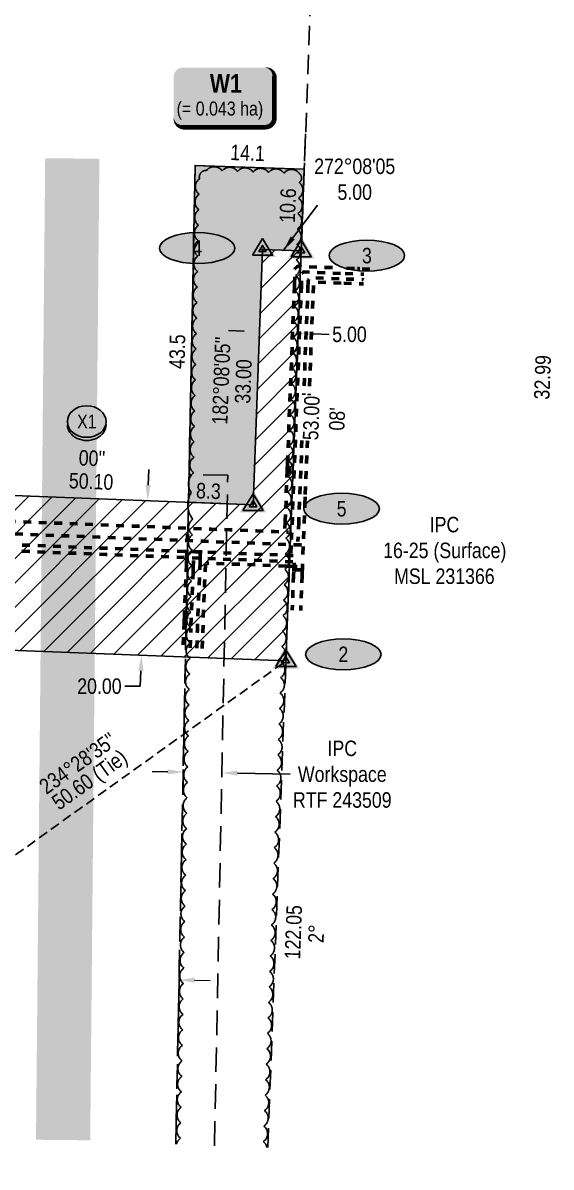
# Model space of a CAD drawing. Extents: x 394017 to 397185, y 6162863 to 6166407.
# Drawn here: x 396844 to 397185, y 6162863 to 6163602 of the extents above; entities that cross this region are included whole.
import ezdxf
from ezdxf.enums import TextEntityAlignment as Align

# ---------------------------------------------------------------- set-up
doc = ezdxf.new("R2010")
doc.units = 0
doc.header["$LTSCALE"] = 5
doc.header["$PDSIZE"] = 0.5
for name, pattern in [('0', [1, 1, 0]), ('foc-ACCESSROAD', [3.75, 2.5, -1.25]), ('foc-PROPOSED-HP', [2, 1, -1]), ('foc-TIELINE', [1.875, 1.25, -0.625]), ('HIDDEN2', [4.7625, 3.175, -1.5875])]:
    doc.linetypes.add(name, pattern=pattern)
doc.layers.get('Defpoints').update_dxf_attribs({"color": 9})
for name, color, linetype in [('AS-ROADS', 254, 'Continuous'), ('C-AR', 13, 'foc-ACCESSROAD'), ('C-WS', 13, 'foc-ACCESSROAD'), ('L-BD', 7, 'Continuous'), ('L-BD1', 253, 'Continuous'), ('L-MON', 1, 'Continuous'), ('L-TIE', 7, 'foc-TIELINE'), ('P-CROSSINGS', 250, 'Continuous'), ('P-ELEVATION', 7, 'Continuous'), ('P-PROPOSED', 10, 'Continuous'), ('P-PROPOSED-EXISTING-H', 59, 'Continuous'), ('P-TEMP-BLOCKS', 250, 'Continuous'), ('P-TEMP-H', 41, 'Continuous'), ('P-TEMP_WORKSPACE', 46, 'Continuous'), ('P-TXT', 4, 'Continuous'), ('T-BUSH', 110, '0'), ('T-EXISTING TFA', 220, 'HIDDEN2'), ('T-EXISTING TFA-T', 220, 'Continuous')]:
    doc.layers.add(name, color=color, linetype=linetype)
for name, color, linetype, lineweight in [('C-AR-T', 13, 'Continuous', 9), ('C-WS-T', 13, 'Continuous', 9), ('P-TEMP-T', 46, 'Continuous', 18), ('PROPOSED HP', 240, 'foc-PROPOSED-HP', 60)]:
    doc.layers.add(name, color=color, linetype=linetype, lineweight=lineweight)
doc.styles.add('80', font='ARIALN.TTF', dxfattribs={"height": 10})
doc.styles.add('80CG', font='ARIALN.TTF', dxfattribs={"height": 10})
doc.styles.add('80L', font='ARIALN.TTF', dxfattribs={"height": 10})
doc.styles.add('BOLD', font='ARIALNB.TTF')
doc.styles.add('Crossing', font='ARIALN.TTF', dxfattribs={"height": 10})
doc.styles.get("Standard").update_dxf_attribs({"font": 'ARIALN.TTF'})
doc.dimstyles.new('Compass 5 000', dxfattribs={"dimscale": 5, "dimtxt": 9, "dimasz": 2, "dimexe": 0.2, "dimexo": 0.0625, "dimgap": 0.5, "dimtad": 0, "dimtih": 1, "dimtoh": 1, "dimzin": 0, "dimdsep": 46, "dimtxsty": '80CG', "dimcen": 0.1, "dimse1": 1, "dimse2": 1, "dimclrd": 256, "dimclrt": 256, "dimaunit": 1, "dimadec": 4, "dimazin": 0, "dimtfac": 0.06, "dimtofl": 0, "dimtmove": 0, "dimatfit": 1, "dimfxl": 0.2, "dimtolj": 1, "dimtzin": 0, "dimlwd": -1, "dimarcsym": 0})

# ---------------------------------------------------------------- blocks, each defined once
blk = doc.blocks.new('*D446')
at = {"layer": 'Defpoints', "color": 0, "transparency": 16777216}
for p in [(396947.4, 6163131.51), (396972.38, 6163131.02), (396972.11, 6163117.18)]:
    blk.add_point(p, dxfattribs=at)
at = {"layer": 'T-EXISTING TFA-T', "transparency": 16777216}
for p, q in [((396937.13, 6163117.87), (396927.13, 6163118.07)), ((396982.11, 6163116.98), (397016.21, 6163116.31))]:
    blk.add_line(p, q, dxfattribs=at)
for points in [[(396937.16, 6163119.54), (396937.09, 6163116.2), (396947.12, 6163117.67)], [(396982.14, 6163118.65), (396982.07, 6163115.32), (396972.11, 6163117.18)]]:
    blk.add_solid(points, dxfattribs=at)
at = {"layer": 'T-EXISTING TFA-T', "transparency": 16777216, "insert": (397049.85, 6163116.31), "char_height": 10, "attachment_point": 5, "style": '80CG'}
blk.add_mtext('\\A1;IPC\\PWorkspace\\PRTF 243509', dxfattribs=at)
blk = doc.blocks.new('*D447')
at = {"layer": 'C-AR-T', "transparency": 16777216}
for p, q in [((396784.56, 6162986.61), (396691.82, 6162988.44)), ((396954.47, 6162983.26), (396964.47, 6162983.06))]:
    blk.add_line(p, q, dxfattribs=at)
for points in [[(396784.6, 6162988.28), (396784.53, 6162984.94), (396794.56, 6162986.41)], [(396954.51, 6162984.92), (396954.44, 6162981.59), (396944.47, 6162983.45)]]:
    blk.add_solid(points, dxfattribs=at)
at = {"layer": 'Defpoints', "color": 0, "transparency": 16777216}
for p in [(396794.56, 6162986.41), (396794.45, 6162980.88), (396944.37, 6162977.92)]:
    blk.add_point(p, dxfattribs=at)
at = {"layer": 'C-AR-T', "transparency": 16777216, "insert": (396657.55, 6162988.44), "char_height": 10, "attachment_point": 5, "style": '80CG'}
blk.add_mtext('\\A1;IPC\\P30.00 A/R\\PLOC 091362', dxfattribs=at)
blk = doc.blocks.new('*D450')
at = {"layer": 'Defpoints', "color": 0, "transparency": 16777216}
for p in [(396915.8, 6163293.38), (396911.9, 6163193.46), (396920.24, 6163193.14)]:
    blk.add_point(p, dxfattribs=at)
at = {"layer": 'P-TXT', "transparency": 16777216}
for p, q in [((396924.53, 6163303.05), (396924.92, 6163313.04)), ((396919.85, 6163183.14), (396919.46, 6163173.15)), ((396919.46, 6163173.15), (396909.46, 6163173.15))]:
    blk.add_line(p, q, dxfattribs=at)
for points in [[(396922.86, 6163303.12), (396926.19, 6163302.99), (396924.14, 6163293.06)], [(396918.18, 6163183.21), (396921.52, 6163183.08), (396920.24, 6163193.14)]]:
    blk.add_solid(points, dxfattribs=at)
at = {"layer": 'P-TXT', "transparency": 16777216, "insert": (396893.07, 6163173.15), "char_height": 10, "attachment_point": 5, "style": '80CG'}
blk.add_mtext('\\A1;20.00', dxfattribs=at)
blk = doc.blocks.new('*D451')
at = {"layer": 'Defpoints', "color": 0, "transparency": 16777216}
for p in [(397021.37, 6163401.13), (396995.22, 6163370.27), (397020.19, 6163369.34)]:
    blk.add_point(p, dxfattribs=at)
at = {"layer": 'P-TXT', "transparency": 16777216}
for p, q in [((396986.41, 6163402.44), (396976.41, 6163402.81)), ((397031.37, 6163400.76), (397041.36, 6163400.39))]:
    blk.add_line(p, q, dxfattribs=at)
for points in [[(396986.47, 6163404.1), (396986.35, 6163400.77), (396996.4, 6163402.07)], [(397031.43, 6163402.43), (397031.31, 6163399.1), (397021.37, 6163401.13)]]:
    blk.add_solid(points, dxfattribs=at)
at = {"layer": 'P-TXT', "transparency": 16777216, "insert": (397054.5, 6163400.39), "char_height": 10, "attachment_point": 5, "style": '80CG'}
blk.add_mtext('\\A1;5.00', dxfattribs=at)
blk = doc.blocks.new('xing2')
h = blk.add_hatch(color=50)
h.dxf.hatch_style = 1
edge = h.paths.add_edge_path()
edge.add_ellipse((0, 0), major_axis=(-12.5, 0), ratio=0.816297, start_angle=0, end_angle=360)
h = blk.add_hatch(color=250)
h.dxf.hatch_style = 1
edge = h.paths.add_edge_path()
edge.add_ellipse((0, -2.05), major_axis=(-12.5, 0), ratio=0.816297, start_angle=0, end_angle=180)
edge.add_line((12.5, -2.05), (12.5, 0))
edge.add_ellipse((0, 0), major_axis=(-12.5, 0), ratio=0.816297, start_angle=0, end_angle=180, ccw=False)
edge.add_line((-12.5, 0), (-12.5, -2.05))
at = {"color": 250}
blk.add_ellipse((0, 0), major_axis=(-12.5, 0), ratio=0.816297, dxfattribs=at)
blk.add_ellipse((0, -2.05), major_axis=(-12.5, 0), ratio=0.816297, start_param=0, end_param=3.141593, dxfattribs=at)
at = {"color": 250, "style": 'Crossing'}
blk.add_attdef('CROSSING', text='', height=9, dxfattribs=at).set_placement((0.09, 0.02), align=Align.MIDDLE_CENTER)
at = {"color": 250, "style": 'Crossing', "flags": 1}
for tag, p in [('OWNER', (0.09, -12.49)), ('DESCRIPTION', (0.09, -25.77)), ('LOCATION', (0.09, -39.3)), ('DWG_REF', (0.09, -52.84))]:
    blk.add_attdef(tag, text='', height=9, dxfattribs=at).set_placement(p, align=Align.MIDDLE_CENTER)
blk = doc.blocks.new('TRIA')
blk.add_hatch(color=255).paths.add_polyline_path([(-0.04, 1.52), (-1.47, -0.87), (1.39, -0.87)])
blk = doc.blocks.new('Hybrid_EC')
at = {"color": 251}
for points in [[(-1.3, -0.74), (0, 1.42), (1.3, -0.74)], [(0.47, -0.26), (0, 0.53), (-0.47, -0.26)]]:
    blk.add_lwpolyline(points, close=True, dxfattribs=at)
at = {"layer": 'Defpoints'}
blk.add_circle((0, 0), 0.05, dxfattribs=at)
at = {"xscale": 1.2, "yscale": 1.2, "zscale": 1.2}
blk.add_blockref('TRIA', (0.05, 0.06), dxfattribs=at)
blk = doc.blocks.new('we')
at = {"layer": 'P-ELEVATION'}
h = blk.add_hatch(color=111, dxfattribs=at)
h.dxf.hatch_style = 1
edge = h.paths.add_edge_path()
edge.add_ellipse((0, 0), major_axis=(-24.38, 0), ratio=0.410256, start_angle=0, end_angle=360)
at = {"layer": 'P-ELEVATION', "color": 7, "flags": 128}
blk.add_lwpolyline([(0, 0, 12.5, 0, 0), (-12.42, -6.43, 0, 0, 0)], format="xyseb", dxfattribs=at)
at = {"layer": 'P-ELEVATION', "color": 7}
blk.add_ellipse((0, 0), major_axis=(-24.38, 0), ratio=0.410256, dxfattribs=at)
at = {"layer": 'P-ELEVATION', "style": '80'}
blk.add_attdef('ELEVATION', text='', height=10, dxfattribs=at).set_placement((0, 0), align=Align.MIDDLE_CENTER)
blk = doc.blocks.new('*U530')
at = {"true_color": 0xff8aff}
h = blk.add_hatch(color=211, dxfattribs=at)
edge = h.paths.add_edge_path()
edge.add_line((-26.5, -20), (26.5, -20))
edge.add_arc((26.5, -14), 6, 270, 360)
edge.add_line((32.5, -14), (32.5, 12.5))
edge.add_arc((26.5, 12.5), 6, 0, 90)
edge.add_line((26.5, 18.5), (-26.5, 18.5))
edge.add_arc((-26.5, 12.5), 6, 90, 180)
edge.add_line((-32.5, 12.5), (-32.5, -14))
edge.add_arc((-26.5, -14), 6, 180, 270)
at = {"color": 250, "flags": 128}
blk.add_lwpolyline([(-26.5, -20, 3, 3, 0), (26.5, -20, 3, 3, 0.414214), (32.5, -14, 3, 3, 0), (32.5, 12.5, 3, 0, 0.414214), (26.5, 18.5, 0, 0, 0), (-26.5, 18.5, 0, 0, 0.414214), (-32.5, 12.5, 0, 0, 0), (-32.5, -14, 0, 3, 0.414214)], format="xyseb", close=True, dxfattribs=at)
at = {"flags": 128}
blk.add_lwpolyline([(-14.65, -13.6, 0, 7.5, 0), (0, 0, 0, 0, 0)], format="xyseb", dxfattribs=at)
at = {"color": 250}
for tag, p, height, style in [('TEMP_AREA_W1_001', (-9.21, 2.24), 12, 'BOLD'), ('ENTER_TEXT_001', (-30.66, -12.47), 9, '80')]:
    blk.add_attdef(tag, p, '', height=height, dxfattribs=dict(at, style=style))

msp = doc.modelspace()

# ---------------------------------------------------------------- hatches: boundary and pattern name
at = {"layer": 'P-PROPOSED-EXISTING-H'}
h = msp.add_hatch(dxfattribs=at)
h.set_pattern_fill('ANSI31', color=256, scale=3.5, style=0)
h.set_pattern_definition([(45, (-3396.142, 2759.127), (-7.857724106, 7.857724106), [])])
edge = h.paths.add_edge_path(flags=16)
edge.add_line((396638.755, 6163174.103), (396637.753, 6163149.132))
edge.add_line((396637.753, 6163149.132), (396434.848, 6163157.047))
edge.add_line((396434.848, 6163157.047), (396436.017, 6163187.013))
edge.add_line((396436.017, 6163187.013), (396311.157, 6163191.883))
edge.add_line((396311.157, 6163191.883), (396309.988, 6163161.917))
edge.add_line((396309.988, 6163161.917), (395796.82, 6163181.933))
edge.add_line((395796.82, 6163181.933), (395797.989, 6163211.9))
edge.add_line((395797.989, 6163211.9), (395673.129, 6163216.77))
edge.add_line((395673.129, 6163216.77), (395671.96, 6163186.803))
edge.add_line((395671.96, 6163186.803), (394733.983, 6163223.39))
edge.add_line((394733.983, 6163223.39), (394734.957, 6163248.371))
edge.add_line((394734.957, 6163248.371), (394636.399, 6163252.215))
edge.add_line((394636.399, 6163252.215), (394635.424, 6163227.234))
edge.add_line((394635.424, 6163227.234), (394341.116, 6163238.714))
h.paths.add_polyline_path([(394635.424, 6163227.234), (394341.116, 6163238.714), (394341.116, 6163138.674), (396733.669, 6163045.352), (396738.679, 6163170.205), (396739.882, 6163200.17), (397013.485, 6163189.498), (397018.142, 6163314.423), (397023.354, 6163454.255), (396998.381, 6163455.186), (396992.237, 6163290.367), (396643.966, 6163303.952), (396637.753, 6163149.132), (396434.848, 6163157.047), (396436.017, 6163187.013), (396311.157, 6163191.883), (396309.988, 6163161.917), (395796.82, 6163181.933), (395797.989, 6163211.9), (395673.129, 6163216.77), (395671.96, 6163186.803), (394733.983, 6163223.39), (394734.957, 6163248.371), (394636.399, 6163252.215)])
at = {"layer": 'P-TEMP-H'}
h = msp.add_hatch(color=256, dxfattribs=at)
h.dxf.hatch_style = 1
h.paths.add_polyline_path([(397025.314, 6163507.037), (396954.859, 6163509.527), (396950.566, 6163291.991), (396992.239, 6163290.366), (396998.384, 6163455.185), (397023.354, 6163454.255)])

# ---------------------------------------------------------------- linework, layer by layer
at = {"layer": 'AS-ROADS', "const_width": 34.987, "flags": 128}
msp.add_lwpolyline([(396869.627, 6162880.089), (396875.564, 6163514)], dxfattribs=at)
at = {"layer": 'C-AR', "flags": 128}
msp.add_lwpolyline([(397026.205, 6163529.918), (397025.313, 6163507.039), (397025.313, 6163507.039), (396954.857, 6163509.529), (396942.381, 6162877.377)], dxfattribs=at)
at = {"layer": 'C-AR'}
msp.add_lwpolyline([(397001.768, 6162875.164), (397021.099, 6163393.747)], dxfattribs=at)
at = {"layer": 'C-WS'}
msp.add_lwpolyline([(397001.768, 6162875.164), (397031.862, 6163682.428), (397035.632, 6163783.583), (397083.743, 6163781.382)], dxfattribs=at)
at = {"layer": 'L-TIE', "flags": 128}
msp.add_lwpolyline([(396808.476, 6163042.434), (397013.485, 6163189.498)], dxfattribs=at)
at = {"layer": 'P-PROPOSED', "flags": 128}
msp.add_lwpolyline([(394341.116, 6163263.724), (394341.116, 6163138.674), (396733.669, 6163045.352), (396738.679, 6163170.205), (396739.882, 6163200.17), (397013.485, 6163189.498), (397018.142, 6163314.423), (397023.354, 6163454.255), (396998.381, 6163455.186), (396992.237, 6163290.367), (396643.966, 6163303.952), (396638.755, 6163174.103), (396460.794, 6163181.044), (396461.963, 6163211.011), (396287.159, 6163217.829), (396285.99, 6163187.863), (395822.766, 6163205.931), (395823.935, 6163235.898), (395649.131, 6163242.716), (395647.962, 6163212.749), (394759.929, 6163247.388), (394760.903, 6163272.369), (394612.401, 6163278.161), (394611.426, 6163253.18)], close=True, dxfattribs=at)
at = {"layer": 'P-TEMP_WORKSPACE', "flags": 128}
msp.add_lwpolyline([(397025.314, 6163507.037), (396954.859, 6163509.527), (396950.566, 6163291.991), (396992.239, 6163290.366), (396998.384, 6163455.185), (397023.354, 6163454.255)], close=True, dxfattribs=at)
at = {"layer": 'PROPOSED HP', "flags": 128}
for points in [[(397018.973, 6163432.482), (397019.005, 6163433.291), (397019.35, 6163442.147, -0.4142136), (397021.724, 6163444.343), (397048.096, 6163443.314)], [(397048.721, 6163439.787), (397025.322, 6163440.7, 0.4142136), (397023.74, 6163439.236), (397023.492, 6163432.862), (397023.47, 6163432.307)], [(397047.823, 6163436.32), (397030.194, 6163437.008, 0.4142136), (397027.821, 6163434.813), (397027.742, 6163432.792), (397027.717, 6163432.141)], [(397049.239, 6163433.512), (397032.061, 6163434.182, 0.4142136), (397031.27, 6163433.45), (397031.235, 6163432.545), (397031.214, 6163432.005)], [(396123.884, 6163129.801), (396124.095, 6163129.793), (396124.307, 6163129.785), (396124.518, 6163129.776), (396124.729, 6163129.768), (396124.94, 6163129.76), (396125.152, 6163129.752), (396125.363, 6163129.743), (396125.574, 6163129.735), (396125.785, 6163129.727), (396125.997, 6163129.719), (396126.208, 6163129.71), (396128.25, 6163129.631), (396138.925, 6163129.214), (396149.599, 6163128.798), (396160.274, 6163128.382), (396170.948, 6163127.965), (396181.623, 6163127.549), (396192.298, 6163127.133), (396202.972, 6163126.716), (396213.647, 6163126.3), (396224.321, 6163125.884), (396234.996, 6163125.467), (396245.671, 6163125.051), (396252.684, 6163124.777), (396252.895, 6163124.769), (396253.106, 6163124.761), (396253.318, 6163124.753), (396253.529, 6163124.745), (396253.74, 6163124.736), (396253.951, 6163124.728), (396254.163, 6163124.72), (396254.374, 6163124.712), (396254.585, 6163124.703), (396254.796, 6163124.695), (396255.008, 6163124.687), (396255.373, 6163124.678), (396255.882, 6163124.702), (396256.393, 6163124.769), (396256.901, 6163124.88), (396257.399, 6163125.034), (396257.882, 6163125.231), (396258.346, 6163125.468), (396258.784, 6163125.741), (396259.194, 6163126.047), (396259.522, 6163126.333), (396259.677, 6163126.477), (396259.832, 6163126.62), (396259.987, 6163126.764), (396260.142, 6163126.907), (396260.298, 6163127.051), (396260.453, 6163127.194), (396260.608, 6163127.338), (396260.763, 6163127.482), (396260.918, 6163127.625), (396261.074, 6163127.769), (396261.229, 6163127.912), (396263.471, 6163129.986), (396268.686, 6163134.809), (396273.9, 6163139.632), (396279.115, 6163144.456), (396284.33, 6163149.279), (396289.544, 6163154.102), (396294.759, 6163158.925), (396299.974, 6163163.748), (396305.188, 6163168.571), (396310.403, 6163173.394), (396315.617, 6163178.217), (396320.832, 6163183.04), (396323.074, 6163185.114), (396323.23, 6163185.258), (396323.385, 6163185.401), (396323.54, 6163185.545), (396323.695, 6163185.689), (396323.85, 6163185.832), (396324.006, 6163185.976), (396324.161, 6163186.119), (396324.316, 6163186.263), (396324.471, 6163186.406), (396324.626, 6163186.55), (396324.782, 6163186.693), (396325.109, 6163186.98), (396325.519, 6163187.286), (396325.958, 6163187.559), (396326.421, 6163187.795), (396326.904, 6163187.992), (396327.403, 6163188.147), (396327.91, 6163188.258), (396328.421, 6163188.325), (396328.931, 6163188.348), (396329.296, 6163188.34), (396329.507, 6163188.331), (396329.718, 6163188.323), (396329.929, 6163188.315), (396330.141, 6163188.307), (396330.352, 6163188.299), (396330.563, 6163188.29), (396330.774, 6163188.282), (396330.986, 6163188.274), (396331.197, 6163188.266), (396331.408, 6163188.257), (396331.619, 6163188.249), (396336.287, 6163188.067), (396343.354, 6163187.791), (396350.421, 6163187.516), (396357.488, 6163187.24), (396364.555, 6163186.964), (396371.622, 6163186.689), (396378.689, 6163186.413), (396385.756, 6163186.138), (396392.823, 6163185.862), (396399.889, 6163185.586), (396406.956, 6163185.311), (396414.023, 6163185.035), (396415.434, 6163184.98), (396415.645, 6163184.972), (396415.857, 6163184.964), (396416.068, 6163184.955), (396416.279, 6163184.947), (396416.49, 6163184.939), (396416.702, 6163184.931), (396416.913, 6163184.922), (396417.124, 6163184.914), (396417.335, 6163184.906), (396417.547, 6163184.898), (396417.758, 6163184.889), (396418.272, 6163184.847), (396418.788, 6163184.761), (396419.299, 6163184.629), (396419.8, 6163184.452), (396420.285, 6163184.231), (396420.747, 6163183.97), (396421.183, 6163183.671), (396421.588, 6163183.338), (396421.958, 6163182.977), (396422.126, 6163182.796), (396422.273, 6163182.638), (396422.419, 6163182.479), (396422.565, 6163182.321), (396422.712, 6163182.163), (396422.858, 6163182.005), (396423.005, 6163181.846), (396423.151, 6163181.688), (396423.297, 6163181.53), (396423.444, 6163181.371), (396423.59, 6163181.213), (396425.157, 6163179.519), (396430.076, 6163174.201), (396434.995, 6163168.883), (396439.913, 6163163.565), (396444.832, 6163158.247), (396449.75, 6163152.929), (396454.669, 6163147.611), (396459.588, 6163142.294), (396464.506, 6163136.976), (396469.425, 6163131.658), (396474.344, 6163126.34), (396479.262, 6163121.022), (396480.829, 6163119.328), (396480.976, 6163119.169), (396481.122, 6163119.011), (396481.269, 6163118.853), (396481.415, 6163118.695), (396481.561, 6163118.536), (396481.708, 6163118.378), (396481.854, 6163118.22), (396482, 6163118.062), (396482.147, 6163117.903), (396482.293, 6163117.745), (396482.461, 6163117.563), (396482.832, 6163117.202), (396483.236, 6163116.87), (396483.672, 6163116.571), (396484.135, 6163116.31), (396484.619, 6163116.089), (396485.12, 6163115.912), (396485.631, 6163115.78), (396486.147, 6163115.693), (396486.662, 6163115.651), (396486.956, 6163115.64), (396487.249, 6163115.629), (396487.543, 6163115.617), (396487.837, 6163115.606), (396488.131, 6163115.594), (396488.425, 6163115.583), (396488.719, 6163115.571), (396489.013, 6163115.56), (396500.432, 6163115.114), (396522.976, 6163114.235), (396545.521, 6163113.356), (396568.065, 6163112.476), (396590.61, 6163111.597), (396613.154, 6163110.718), (396635.698, 6163109.838), (396658.243, 6163108.959), (396680.787, 6163108.08), (396683.285, 6163107.982, 0.4142136), (396689.614, 6163113.836), (396689.712, 6163116.334), (396695.96, 6163276.521), (396695.969, 6163276.766), (396695.979, 6163277.012), (396695.988, 6163277.257), (396695.998, 6163277.503), (396696.007, 6163277.749), (396696.017, 6163277.994), (396696.027, 6163278.24), (396696.036, 6163278.485), (396696.046, 6163278.731), (396696.055, 6163278.977), (396696.092, 6163279.471), (396696.181, 6163280.029), (396696.328, 6163280.592), (396696.533, 6163281.153), (396696.798, 6163281.702), (396697.122, 6163282.23), (396697.503, 6163282.728), (396697.936, 6163283.188), (396698.415, 6163283.6), (396698.931, 6163283.959), (396699.476, 6163284.26), (396700.04, 6163284.501), (396700.614, 6163284.681), (396701.188, 6163284.801), (396701.755, 6163284.864), (396702.307, 6163284.875), (396702.596, 6163284.864), (396702.841, 6163284.855), (396703.087, 6163284.845), (396703.332, 6163284.835), (396703.578, 6163284.826), (396703.824, 6163284.816), (396704.069, 6163284.807), (396704.315, 6163284.797), (396704.56, 6163284.788), (396704.806, 6163284.778), (396721.243, 6163284.137), (396745.207, 6163283.202), (396769.171, 6163282.268), (396793.135, 6163281.333), (396817.099, 6163280.398), (396841.063, 6163279.463), (396865.028, 6163278.529), (396888.992, 6163277.594), (396912.956, 6163276.659), (396936.92, 6163275.725), (396948.768, 6163275.263), (396949.068, 6163275.251), (396949.367, 6163275.239), (396949.666, 6163275.228), (396949.966, 6163275.216), (396950.265, 6163275.204), (396950.565, 6163275.193), (396950.864, 6163275.181), (396951.164, 6163275.169), (396951.463, 6163275.157), (396953.659, 6163275.072), (396959.515, 6163274.843), (396965.372, 6163274.615), (396971.228, 6163274.387), (396977.084, 6163274.158), (396982.94, 6163273.93), (396988.796, 6163273.701), (396994.652, 6163273.473), (397000.508, 6163273.245), (397006.364, 6163273.016), (397011.272, 6163272.825), (397011.572, 6163272.813), (397011.871, 6163272.801), (397012.17, 6163272.79), (397012.47, 6163272.778), (397012.769, 6163272.766), (397013.069, 6163272.755), (397013.368, 6163272.743), (397013.668, 6163272.731), (397013.967, 6163272.72), (397014.267, 6163272.708), (397014.451, 6163272.701), (397014.635, 6163272.694), (397014.819, 6163272.686), (397015.003, 6163272.679), (397015.187, 6163272.672)], [(397023.428, 6163264.345), (397022.698, 6163264.373), (397019.653, 6163264.492), (396960.092, 6163266.815), (396957.046, 6163266.934), (396716.627, 6163276.311), (396714.129, 6163276.408, 0.4142136), (396703.581, 6163266.652), (396703.483, 6163264.154), (396697.552, 6163112.09), (396697.455, 6163109.591, -0.4142136), (396686.907, 6163099.835), (396684.408, 6163099.933), (396667.197, 6163100.604), (396649.985, 6163101.275), (396632.773, 6163101.947), (396615.561, 6163102.618), (396598.349, 6163103.289), (396581.137, 6163103.961), (396563.925, 6163104.632), (396546.713, 6163105.303), (396529.501, 6163105.974), (396512.289, 6163106.646), (396495.078, 6163107.317), (396482.651, 6163107.802), (396482.437, 6163107.81), (396482.224, 6163107.818), (396482.011, 6163107.827), (396481.798, 6163107.835), (396481.585, 6163107.843), (396481.371, 6163107.852), (396481.158, 6163107.86), (396480.945, 6163107.868), (396480.732, 6163107.877), (396480.519, 6163107.885), (396480.306, 6163107.893), (396479.926, 6163107.915), (396479.416, 6163107.981), (396478.907, 6163108.091), (396478.406, 6163108.245), (396477.918, 6163108.443), (396477.449, 6163108.682), (396477.004, 6163108.96), (396476.587, 6163109.272), (396476.203, 6163109.615), (396475.923, 6163109.905), (396475.778, 6163110.062), (396475.633, 6163110.219), (396475.488, 6163110.375), (396475.343, 6163110.532), (396475.198, 6163110.688), (396475.054, 6163110.845), (396474.909, 6163111.002), (396474.764, 6163111.158), (396474.619, 6163111.315), (396474.474, 6163111.471), (396474.329, 6163111.628), (396471.264, 6163114.942), (396466.561, 6163120.027), (396461.858, 6163125.112), (396457.155, 6163130.197), (396452.452, 6163135.282), (396447.748, 6163140.367), (396443.045, 6163145.451), (396438.342, 6163150.536), (396433.639, 6163155.621), (396428.936, 6163160.706), (396424.233, 6163165.791), (396419.53, 6163170.875), (396419.031, 6163171.415), (396418.886, 6163171.572), (396418.741, 6163171.729), (396418.596, 6163171.885), (396418.451, 6163172.042), (396418.306, 6163172.199), (396418.162, 6163172.355), (396418.017, 6163172.512), (396417.872, 6163172.668), (396417.727, 6163172.825), (396417.582, 6163172.982), (396417.396, 6163173.182), (396417.027, 6163173.537), (396416.624, 6163173.863), (396416.19, 6163174.156), (396415.731, 6163174.413), (396415.251, 6163174.629), (396414.755, 6163174.803), (396414.249, 6163174.932), (396413.738, 6163175.017), (396413.229, 6163175.058), (396410.731, 6163175.156), (396335.443, 6163178.092), (396332.945, 6163178.19, 0.1989124), (396328.568, 6163176.574), (396326.732, 6163174.876), (396267.146, 6163119.763), (396265.31, 6163118.066, -0.1989124), (396260.934, 6163116.45), (396258.436, 6163116.547), (396126.07, 6163121.71), (396123.572, 6163121.807)], [(397018.098, 6163257.547), (397017.543, 6163257.569), (397015.766, 6163257.638), (396954.937, 6163260.011), (396953.16, 6163260.08), (396718.273, 6163269.241), (396718.072, 6163269.249), (396717.872, 6163269.257), (396717.671, 6163269.265), (396717.471, 6163269.273), (396717.271, 6163269.28), (396717.07, 6163269.288), (396716.87, 6163269.296), (396716.669, 6163269.304), (396716.469, 6163269.312), (396716.268, 6163269.32), (396716.068, 6163269.327), (396715.867, 6163269.335), (396715.56, 6163269.343), (396715.158, 6163269.325), (396714.754, 6163269.276), (396714.351, 6163269.193), (396713.956, 6163269.077), (396713.57, 6163268.93), (396713.199, 6163268.752), (396712.845, 6163268.545), (396712.511, 6163268.314), (396712.201, 6163268.059), (396711.914, 6163267.782), (396711.645, 6163267.48), (396711.4, 6163267.154), (396711.18, 6163266.807), (396710.988, 6163266.442), (396710.826, 6163266.062), (396710.696, 6163265.672), (396710.599, 6163265.275), (396710.534, 6163264.875), (396710.501, 6163264.476), (396710.493, 6163264.268), (396710.485, 6163264.067), (396710.477, 6163263.867), (396710.47, 6163263.666), (396710.462, 6163263.466), (396710.454, 6163263.265), (396710.446, 6163263.065), (396710.438, 6163262.865), (396710.431, 6163262.664), (396710.423, 6163262.464), (396710.415, 6163262.263), (396710.407, 6163262.063), (396710.149, 6163255.454), (396709.642, 6163242.438), (396709.134, 6163229.421), (396708.626, 6163216.404), (396708.119, 6163203.387), (396707.611, 6163190.371), (396707.103, 6163177.354), (396706.595, 6163164.337), (396706.088, 6163151.321), (396705.58, 6163138.304), (396705.072, 6163125.287), (396704.565, 6163112.271), (396704.076, 6163099.738), (396704.068, 6163099.538), (396704.06, 6163099.337), (396704.052, 6163099.137), (396704.045, 6163098.936), (396704.037, 6163098.736), (396704.029, 6163098.536), (396704.021, 6163098.335), (396704.013, 6163098.135), (396704.005, 6163097.934), (396703.998, 6163097.734), (396703.99, 6163097.533), (396703.982, 6163097.333), (396703.965, 6163097.019), (396703.915, 6163096.619), (396703.832, 6163096.22), (396703.717, 6163095.826), (396703.57, 6163095.44), (396703.392, 6163095.068), (396703.184, 6163094.712), (396702.95, 6163094.376), (396702.692, 6163094.063), (396702.413, 6163093.774), (396702.114, 6163093.51), (396701.791, 6163093.267), (396701.447, 6163093.049), (396701.083, 6163092.857), (396700.703, 6163092.696), (396700.312, 6163092.565), (396699.912, 6163092.467), (396699.508, 6163092.402), (396699.105, 6163092.37), (396698.705, 6163092.37), (396698.411, 6163092.381), (396698.117, 6163092.393), (396697.823, 6163092.404), (396697.529, 6163092.415), (396697.235, 6163092.427), (396696.941, 6163092.438), (396696.647, 6163092.45), (396696.353, 6163092.461), (396683.304, 6163092.97), (396657.499, 6163093.977), (396631.694, 6163094.983), (396605.89, 6163095.99), (396580.085, 6163096.996), (396554.28, 6163098.003), (396528.475, 6163099.009), (396502.671, 6163100.016), (396476.866, 6163101.022), (396476.635, 6163101.031), (396476.404, 6163101.04), (396476.174, 6163101.049), (396475.943, 6163101.058), (396475.713, 6163101.067), (396475.482, 6163101.076), (396475.251, 6163101.085), (396475.021, 6163101.094), (396474.79, 6163101.103), (396474.559, 6163101.112), (396474.321, 6163101.122), (396474.045, 6163101.149), (396473.77, 6163101.203), (396473.498, 6163101.282), (396473.233, 6163101.387), (396472.979, 6163101.516), (396472.739, 6163101.668), (396472.517, 6163101.839), (396472.313, 6163102.028), (396472.145, 6163102.208), (396471.988, 6163102.377), (396471.832, 6163102.547), (396471.675, 6163102.716), (396471.518, 6163102.886), (396471.361, 6163103.055), (396471.205, 6163103.225), (396471.048, 6163103.394), (396470.891, 6163103.563), (396470.734, 6163103.733), (396470.578, 6163103.902), (396466.264, 6163108.566), (396461.106, 6163114.142), (396455.948, 6163119.719), (396450.79, 6163125.296), (396445.632, 6163130.873), (396440.474, 6163136.449), (396435.316, 6163142.026), (396430.158, 6163147.603), (396425, 6163153.18), (396419.842, 6163158.756), (396414.684, 6163164.333), (396414.521, 6163164.509), (396414.358, 6163164.686), (396414.195, 6163164.862), (396414.032, 6163165.038), (396413.869, 6163165.214), (396413.706, 6163165.391), (396413.543, 6163165.567), (396413.38, 6163165.743), (396413.217, 6163165.92), (396413.054, 6163166.096), (396412.869, 6163166.289), (396412.651, 6163166.481), (396412.413, 6163166.653), (396412.157, 6163166.802), (396411.888, 6163166.926), (396411.609, 6163167.023), (396411.323, 6163167.092), (396411.036, 6163167.133), (396410.769, 6163167.148), (396410.529, 6163167.158), (396410.289, 6163167.167), (396410.049, 6163167.176), (396409.809, 6163167.186), (396409.569, 6163167.195), (396409.329, 6163167.204), (396409.089, 6163167.214), (396408.849, 6163167.223), (396408.61, 6163167.233), (396408.37, 6163167.242), (396337.18, 6163170.019), (396334.682, 6163170.116, 0.1989124), (396332.494, 6163169.308), (396330.659, 6163167.61), (396270.257, 6163111.743), (396268.421, 6163110.046, -0.1989124), (396266.233, 6163109.238), (396263.735, 6163109.335), (396123.373, 6163114.81), (396120.875, 6163114.907)]]:
    msp.add_lwpolyline(points, format="xyb", dxfattribs=at)
for points in [[(397051.767, 6163439.668), (397063.183, 6163439.223), (397063.738, 6163439.201)], [(397052.665, 6163443.136), (397069.956, 6163442.461), (397070.987, 6163442.421)], [(397059.36, 6163442.875), (397059.36, 6163442.875), (397059.36, 6163442.875), (397059.36, 6163442.875), (397059.36, 6163442.875)], [(397059.741, 6163442.86), (397059.741, 6163442.86), (397060.121, 6163442.845), (397060.121, 6163442.845), (397060.979, 6163442.811), (397061.232, 6163442.802)], [(397014.476, 6163317.18), (397014.508, 6163317.989), (397018.941, 6163431.658), (397018.973, 6163432.466)], [(397023.469, 6163432.291), (397023.448, 6163431.736), (397017.171, 6163270.808)], [(397027.716, 6163432.125), (397027.691, 6163431.475), (397021.891, 6163282.777), (397021.866, 6163282.126)], [(397031.213, 6163431.989), (397031.192, 6163431.449), (397025.911, 6163296.04), (397025.89, 6163295.5)], [(397050.762, 6163433.453), (397062.955, 6163432.977), (397063.494, 6163432.956)], [(397052.392, 6163436.142), (397062.951, 6163435.73), (397063.601, 6163435.705)], [(397014.593, 6163320.178), (397014.593, 6163320.178), (397014.593, 6163320.178)], [(397014.717, 6163320.173), (397015.748, 6163320.133)], [(397015.634, 6163310.288), (397016.003, 6163319.742)], [(397014.312, 6163312.961), (397014.28, 6163312.152), (397013.22, 6163284.987), (397013.189, 6163284.178)], [(397014.312, 6163312.977), (397014.475, 6163317.164)], [(397014.195, 6163309.963), (397014.195, 6163309.963), (397014.195, 6163309.963)], [(397014.318, 6163309.958), (397015.35, 6163309.918)], [(397025.804, 6163293.311), (397025.783, 6163292.771), (397024.274, 6163254.066)], [(397025.805, 6163293.327), (397025.889, 6163295.484)], [(397013.025, 6163279.975), (397013.188, 6163284.162)], [(397021.767, 6163279.604), (397021.865, 6163282.11)], [(397013.024, 6163279.959), (397012.993, 6163279.15), (397012.833, 6163275.052)], [(397021.767, 6163279.588), (397021.741, 6163278.937), (397021.264, 6163266.717)], [(396949.399, 6163256.277), (396949.431, 6163257.086), (396950.049, 6163272.925)], [(397016.714, 6163259.126), (397017.038, 6163267.413), (397017.06, 6163267.968)], [(397017.061, 6163267.984), (397017.142, 6163270.078)], [(397017.143, 6163270.094), (397017.165, 6163270.649)], [(396103.935, 6163111.565), (396272.207, 6163105.002), (396272.287, 6163105.003), (396272.367, 6163105.012), (396272.447, 6163105.03), (396272.525, 6163105.056), (396272.599, 6163105.091), (396272.669, 6163105.133), (396272.733, 6163105.181), (396276.206, 6163108.392), (396282.808, 6163114.498), (396289.41, 6163120.604), (396296.012, 6163126.711), (396302.613, 6163132.817), (396309.215, 6163138.923), (396315.817, 6163145.029), (396322.419, 6163151.135), (396329.021, 6163157.242), (396335.623, 6163163.348), (396335.684, 6163163.399), (396335.751, 6163163.444), (396335.824, 6163163.482), (396335.9, 6163163.513), (396335.979, 6163163.535), (396336.059, 6163163.548), (396336.14, 6163163.553), (396340.16, 6163163.397), (396347.794, 6163163.1), (396355.428, 6163162.802), (396363.062, 6163162.504), (396370.696, 6163162.206), (396378.33, 6163161.909), (396385.964, 6163161.611), (396393.598, 6163161.313), (396401.232, 6163161.015), (396408.866, 6163160.718), (396408.945, 6163160.71), (396409.025, 6163160.695), (396409.103, 6163160.671), (396409.178, 6163160.638), (396409.25, 6163160.598), (396409.316, 6163160.551), (396409.376, 6163160.497), (396412.588, 6163157.026), (396418.695, 6163150.424), (396424.801, 6163143.822), (396430.907, 6163137.22), (396437.013, 6163130.619), (396443.12, 6163124.017), (396449.226, 6163117.415), (396455.332, 6163110.813), (396461.438, 6163104.211), (396467.544, 6163097.609), (396467.632, 6163097.528), (396467.734, 6163097.46), (396467.845, 6163097.409), (396467.963, 6163097.376), (396468.081, 6163097.362), (396515.837, 6163095.499), (396563.593, 6163093.636), (396611.349, 6163091.774), (396659.105, 6163089.911), (396706.86, 6163088.048), (396707.085, 6163088.073), (396707.308, 6163088.173), (396707.492, 6163088.343), (396707.609, 6163088.558), (396707.651, 6163088.78), (396709.023, 6163123.949), (396710.395, 6163159.117), (396711.767, 6163194.286), (396713.138, 6163229.454), (396714.51, 6163264.622), (396714.552, 6163264.845), (396714.669, 6163265.059), (396714.853, 6163265.23), (396715.076, 6163265.329), (396715.301, 6163265.354), (396775.838, 6163262.993), (396836.375, 6163260.632), (396896.912, 6163258.271), (396957.45, 6163255.91), (397017.987, 6163253.548)], [(396958.144, 6163255.966), (396958.169, 6163256.616), (396958.48, 6163264.59)], [(396949.399, 6163256.261), (396949.235, 6163252.073)], [(396953.634, 6163249.381), (396953.655, 6163249.936), (396953.989, 6163258.522)], [(396958.045, 6163253.427), (396958.019, 6163252.776), (396956.474, 6163213.149), (396956.448, 6163212.499)], [(396958.143, 6163255.95), (396958.045, 6163253.443)], [(397013.589, 6163250.718), (397013.049, 6163250.739), (396962.282, 6163252.719)], [(397018.718, 6163252.757), (397018.57, 6163248.961), (397018.53, 6163247.914), (397018.509, 6163247.375)], [(397024.004, 6163247.16), (397024.025, 6163247.7), (397024.066, 6163248.747), (397024.107, 6163249.783), (397024.148, 6163250.83), (397024.214, 6163252.543)], [(396949.235, 6163252.057), (396949.203, 6163251.248), (396947.978, 6163219.837), (396947.946, 6163219.028)], [(396953.551, 6163247.255), (396953.529, 6163246.7), (396952.137, 6163211.016), (396952.116, 6163210.461)], [(396953.633, 6163249.365), (396953.551, 6163247.271)], [(396961.491, 6163251.987), (396961.014, 6163239.761), (396960.993, 6163239.222)], [(397015.762, 6163250.633), (397013.605, 6163250.717)], [(397015.778, 6163250.632), (397016.318, 6163250.611), (397023.366, 6163250.336)], [(397018.423, 6163245.185), (397018.402, 6163244.646), (397017.718, 6163227.107)], [(397018.508, 6163247.359), (397018.424, 6163245.201)], [(397020.555, 6163248.36), (397020.016, 6163248.381), (397019.311, 6163248.408)], [(397022.729, 6163248.275), (397020.571, 6163248.359)], [(397022.745, 6163248.274), (397023.284, 6163248.253)], [(397023.919, 6163244.971), (397023.898, 6163244.431), (397023.214, 6163226.892)], [(397024.004, 6163247.144), (397023.92, 6163244.987)], [(396960.993, 6163239.206), (396960.909, 6163237.049)], [(396959.369, 6163197.576), (396959.39, 6163198.115), (396960.887, 6163236.493), (396960.908, 6163237.033)], [(397017.659, 6163225.584), (397017.549, 6163222.783), (397017.528, 6163222.244)], [(397023.154, 6163225.369), (397023.045, 6163222.569), (397023.024, 6163222.029)], [(396947.946, 6163219.012), (396947.782, 6163214.824)], [(396948.063, 6163222.026), (396948.063, 6163222.026), (396948.063, 6163222.026)], [(396948.187, 6163222.021), (396949.219, 6163221.981)], [(396949.473, 6163221.59), (396949.104, 6163212.136)], [(396947.782, 6163214.808), (396947.75, 6163213.999), (396947.16, 6163198.862), (396947.128, 6163198.053)], [(396947.665, 6163211.811), (396947.665, 6163211.811), (396947.665, 6163211.811)], [(396947.789, 6163211.806), (396948.82, 6163211.766)], [(396951.625, 6163197.878), (396951.647, 6163198.433), (396952.011, 6163207.78), (396952.033, 6163208.335)], [(396952.115, 6163210.445), (396952.033, 6163208.351)], [(396955.872, 6163197.712), (396955.897, 6163198.363), (396956.324, 6163209.309), (396956.349, 6163209.96)], [(396956.448, 6163212.483), (396956.35, 6163209.976)]]:
    msp.add_lwpolyline(points, dxfattribs=at)
at = {"layer": 'T-BUSH', "flags": 128}
for points in [[(397001.207, 6162875.185, 0.1943134), (396998.862, 6162879.107, 0.5205671), (396999.236, 6162889.097, 0.5205671), (396999.609, 6162899.086, 0.5205671), (396999.982, 6162909.076, 0.5205671), (397000.355, 6162919.065, 0.5205671), (397000.728, 6162929.054, 0.5205671), (397001.101, 6162939.044, 0.5205671), (397001.474, 6162949.033, 0.5205671), (397001.847, 6162959.023, 0.5205671), (397002.22, 6162969.012, 0.5205671), (397002.593, 6162979.002, 0.5205671), (397002.966, 6162988.991, 0.5205671), (397003.339, 6162998.98, 0.5205671), (397003.712, 6163008.97, 0.5205671), (397004.085, 6163018.959, 0.5205671), (397004.458, 6163028.949, 0.5205671), (397004.831, 6163038.938, 0.5205671), (397005.204, 6163048.928, 0.5205671), (397005.577, 6163058.917, 0.5205671), (397005.95, 6163068.907, 0.5205671), (397006.323, 6163078.896, 0.5205671), (397006.696, 6163088.885, 0.5205671), (397007.069, 6163098.875, 0.5205671), (397007.442, 6163108.864, 0.5205671), (397007.815, 6163118.854, 0.5205671), (397008.188, 6163128.843, 0.5205671), (397008.561, 6163138.833, 0.5205671), (397008.935, 6163148.822, 0.5205671), (397009.308, 6163158.811, 0.5205671), (397009.681, 6163168.801, 0.5205671), (397010.054, 6163178.79, 0.5205671), (397010.427, 6163188.78, 0.5205671), (397010.8, 6163198.769, 0.5205671), (397011.173, 6163208.759, 0.5205671), (397011.546, 6163218.748, 0.5205671), (397011.919, 6163228.737, 0.5205671), (397012.292, 6163238.727, 0.5205671), (397012.665, 6163248.716, 0.5205671), (397013.038, 6163258.706, 0.5205671), (397013.411, 6163268.695, 0.5205671), (397013.784, 6163278.685, 0.5205671), (397014.157, 6163288.674, 0.5205671), (397014.53, 6163298.664, 0.5205671), (397014.903, 6163308.653, 0.5205671), (397015.276, 6163318.642, 0.5205671), (397015.649, 6163328.632, 0.5205671), (397016.022, 6163338.621, 0.5205671), (397016.395, 6163348.611, 0.5205671), (397016.768, 6163358.6, 0.5205671), (397017.141, 6163368.59, 0.5205671), (397017.514, 6163378.579, 0.5205671), (397017.887, 6163388.568, 0.5205671), (397018.26, 6163398.558, 0.5205671), (397018.634, 6163408.547, 0.5205671), (397019.007, 6163418.537, 0.5205671), (397019.38, 6163428.526, 0.5205671), (397019.753, 6163438.516, 0.5205671), (397020.126, 6163448.505, 0.5205671), (397020.499, 6163458.494, 0.5205671), (397020.872, 6163468.484, 0.5205671), (397021.245, 6163478.473, 0.5205671), (397021.618, 6163488.463, 0.5205671), (397021.991, 6163498.452, 0.5205671), (397022.204, 6163504.148, 0.5205671), (397012.213, 6163504.501, 0.5205671), (397002.223, 6163504.854, 0.5205671), (396992.233, 6163505.207, 0.5205671), (396982.243, 6163505.56, 0.5205671), (396972.253, 6163505.913, 0.5205671), (396962.263, 6163506.266, 0.5205671), (396957.686, 6163500.899, 0.5205671), (396957.489, 6163490.904, 0.5205671), (396957.292, 6163480.91, 0.5205671), (396957.095, 6163470.915, 0.5205671), (396956.897, 6163460.921, 0.5205671), (396956.7, 6163450.926, 0.5205671), (396956.503, 6163440.932, 0.5205671), (396956.306, 6163430.937, 0.5205671), (396956.108, 6163420.943, 0.5205671), (396955.911, 6163410.948, 0.5205671), (396955.714, 6163400.954, 0.5205671), (396955.517, 6163390.96, 0.5205671), (396955.319, 6163380.965, 0.5205671), (396955.122, 6163370.971, 0.5205671), (396954.925, 6163360.976, 0.5205671), (396954.728, 6163350.982, 0.5205671), (396954.53, 6163340.987, 0.5205671), (396954.333, 6163330.993, 0.5205671), (396954.136, 6163320.998, 0.5205671), (396953.939, 6163311.004, 0.4027362), (396952.341, 6163298.268, 0.2642271)], [(396952.341, 6163298.268, 0.3115676), (396953.347, 6163281.021, 0.5205671), (396953.15, 6163271.026, 0.5205671), (396952.952, 6163261.032, 0.5205671), (396952.755, 6163251.037, 0.5205671), (396952.558, 6163241.043, 0.5205671), (396952.361, 6163231.048, 0.5205671), (396952.163, 6163221.054, 0.5205671), (396951.966, 6163211.059, 0.5205671), (396951.769, 6163201.065, 0.5205671), (396951.571, 6163191.071, 0.5205671), (396951.374, 6163181.076, 0.5205671), (396951.177, 6163171.082, 0.5205671), (396950.98, 6163161.087, 0.5205671), (396950.782, 6163151.093, 0.5205671), (396950.585, 6163141.098, 0.5205671), (396950.388, 6163131.104, 0.5205671), (396950.191, 6163121.109, 0.5205671), (396949.993, 6163111.115, 0.5205671), (396949.796, 6163101.12, 0.5205671), (396949.599, 6163091.126, 0.5205671), (396949.402, 6163081.132, 0.5205671), (396949.204, 6163071.137, 0.5205671), (396949.007, 6163061.143, 0.5205671), (396948.81, 6163051.148, 0.5205671), (396948.613, 6163041.154, 0.5205671), (396948.415, 6163031.159, 0.5205671), (396948.218, 6163021.165, 0.5205671), (396948.021, 6163011.17, 0.5205671), (396947.824, 6163001.176, 0.5205671), (396947.626, 6162991.181, 0.5205671), (396947.429, 6162981.187, 0.5205671), (396947.232, 6162971.193, 0.5205671), (396947.035, 6162961.198, 0.5205671), (396946.837, 6162951.204, 0.5205671), (396946.64, 6162941.209, 0.5205671), (396946.443, 6162931.215, 0.5205671), (396946.246, 6162921.22, 0.5205671), (396946.048, 6162911.226, 0.5205671), (396945.851, 6162901.231, 0.5205671), (396945.654, 6162891.237, 0.5205671), (396945.457, 6162881.243, 0.1986963), (396942.871, 6162877.359)]]:
    msp.add_lwpolyline(points, format="xyb", dxfattribs=at)
at = {"layer": 'T-EXISTING TFA'}
msp.add_lwpolyline([(396967.358, 6162876.446), (396975.903, 6163309.432), (396950.918, 6163309.925), (396942.381, 6162877.377)], dxfattribs=at)

# ---------------------------------------------------------------- block references
at = {"layer": 'L-BD', "xscale": 0.999639827, "yscale": 0.999639827, "zscale": 0.999639827}
for p, values in [((396956.203, 6163456.096), {'ELEVATION': '4'}), ((397065.738, 6163451.271), {'ELEVATION': '3'}), ((397049.428, 6163287.812), {'ELEVATION': '5'}), ((397050.526, 6163193.74), {'ELEVATION': '2'})]:
    msp.add_blockref('we', p, dxfattribs=at).add_auto_attribs(values)
at = {"layer": 'L-MON', "xscale": 5, "yscale": 5, "zscale": 5}
for p in [(396998.381, 6163455.186), (397023.354, 6163454.255), (396992.237, 6163290.367), (397013.485, 6163189.498)]:
    msp.add_blockref('Hybrid_EC', p, dxfattribs=at)
at = {"layer": 'P-CROSSINGS', "color": 6, "xscale": 0.999639827, "yscale": 0.999639827, "zscale": 0.999639827}
msp.add_blockref('xing2', (396884.872, 6163344.105), dxfattribs=at).add_auto_attribs({'CROSSING': 'X1'})
at = {"layer": 'P-TEMP-BLOCKS'}
msp.add_blockref('*U530', (396973.585, 6163554.21), dxfattribs=at).add_auto_attribs({'TEMP_AREA_W1_001': 'W1', 'ENTER_TEXT_001': '(= 0.043 ha)'})

# ---------------------------------------------------------------- texts
at = {"layer": 'C-WS-T', "insert": (397075.578, 6163282.539), "char_height": 9.9964, "attachment_point": 1, "style": '80L'}
msp.add_mtext_dynamic_manual_height_columns('\\pi30.721;IPC\\P\\pi0.66341;16-25 (Surface)\\P\\pi7.7107;MSL 231366', width=78.96596, gutter_width=50, heights=[0], dxfattribs=at)
at = {"layer": 'L-BD'}
msp.add_text('32.99', height=10, rotation=87.864651, dxfattribs=at).set_placement((397179.087, 6163372.673), align=Align.MIDDLE_CENTER)
at = {"layer": 'L-BD', "style": '80L'}
for s, rotation, p in [("234°28'35''", 35.5235, (396879.074, 6163123.456)), ('50.60 (Tie)', 35.5235, (396887.35, 6163111.862)), ('122.05', 87.8655, (397018.262, 6163014.325))]:
    msp.add_text(s, height=9.9964, rotation=rotation, dxfattribs=at).set_placement(p, align=Align.MIDDLE)
at = {"layer": 'L-BD1', "style": '80L'}
for s, rotation, p in [("182°08'05''", 87.8652, (396971.698, 6163370.554)), ('33.00', 87.8652, (396985.933, 6163370.023)), ("00''", 357.7663, (396888.306, 6163320.446)), ('50.10', 357.7663, (396887.722, 6163305.462))]:
    msp.add_text(s, height=9.9964, rotation=rotation, dxfattribs=at).set_placement(p, align=Align.MIDDLE)
at = {"layer": 'L-BD1', "insert": (397057.873, 6163513.95), "char_height": 9.9964, "width": 57.09349, "attachment_point": 2, "style": '80L'}
msp.add_mtext("272°08'05 5.00", dxfattribs=at)
at = {"layer": 'P-TEMP-T'}
for s, rotation, p in [('14.1', 357.97622, (396988.74, 6163517.611)), ('10.6', 87.873258, (397014.66, 6163483.627)), ('43.5', 88.869335, (396943.302, 6163389.251)), ('8.3', 357.766275, (396963.465, 6163299.278))]:
    msp.add_text(s, height=10, rotation=rotation, dxfattribs=at).set_placement(p, align=Align.MIDDLE_CENTER)

# ---------------------------------------------------------------- dimensions: what is measured, and where the dimension line sits
at = {"layer": 'C-AR-T', "color": 3}
dim = msp.add_linear_dim(base=(396794.561, 6162986.412), p1=(396944.365, 6162977.917), p2=(396794.452, 6162980.875), angle=178.869335, text='IPC\\P30.00 A/R\\PLOC 091362', dimstyle='Compass 5 000', dxfattribs=at)
dim.commit()
dim.dimension.update_dxf_attribs({"geometry": '*D447', "text_midpoint": (396657.553, 6162988.439), "dimtype": 161})
at = {"layer": 'P-TXT'}
for base, p1, p2, angle, text, picture, middle in [((397021.374, 6163401.134), (396995.215, 6163370.267), (397020.189, 6163369.336), 357.865228, '5.00', '*D451', (397054.498, 6163400.389)), ((396920.24, 6163193.136), (396915.801, 6163293.385), (396911.904, 6163193.461), 267.766276, '20.00', '*D450', (396893.069, 6163173.151))]:
    dim = msp.add_linear_dim(base=base, p1=p1, p2=p2, angle=angle, text=text, dimstyle='Compass 5 000', dxfattribs=at)
    dim.commit()
    dim.dimension.update_dxf_attribs({"geometry": picture, "text_midpoint": middle, "dimtype": 161})
at = {"layer": 'T-EXISTING TFA-T', "color": 3}
dim = msp.add_linear_dim(base=(396972.109, 6163117.179), p1=(396947.397, 6163131.513), p2=(396972.382, 6163131.02), angle=358.869335, text='\\pxqc;IPC\\PWorkspace\\PRTF 243509', dimstyle='Compass 5 000', dxfattribs=at)
dim.commit()
dim.dimension.update_dxf_attribs({"geometry": '*D446', "text_midpoint": (397049.846, 6163116.309), "dimtype": 161})

# ---------------------------------------------------------------- leaders
at = {"layer": 'L-BD1'}
msp.add_leader([(397011.885, 6163454.683), (397033.795, 6163483.758)], dimstyle='Compass 5 000', dxfattribs=at)

# ---------------------------------------------------------------- next in the draw order: texts
at = {"layer": 'L-BD', "char_height": 9.9964, "attachment_point": 2, "style": '80L', "bg_fill": 3, "box_fill_scale": 1.2, "bg_fill_color": 256, "bg_fill_transparency": 0}
for s, insert, width, rotation in [("53.00\\P08'", (397024.81, 6163346.562), 25.24743, 87.8657), ('2°', (397028.015, 6163013.527), 43.54952, 87.8655)]:
    msp.add_mtext(s, dxfattribs=dict(at, insert=insert, width=width, rotation=rotation))

doc.saveas('drawing.dxf')
